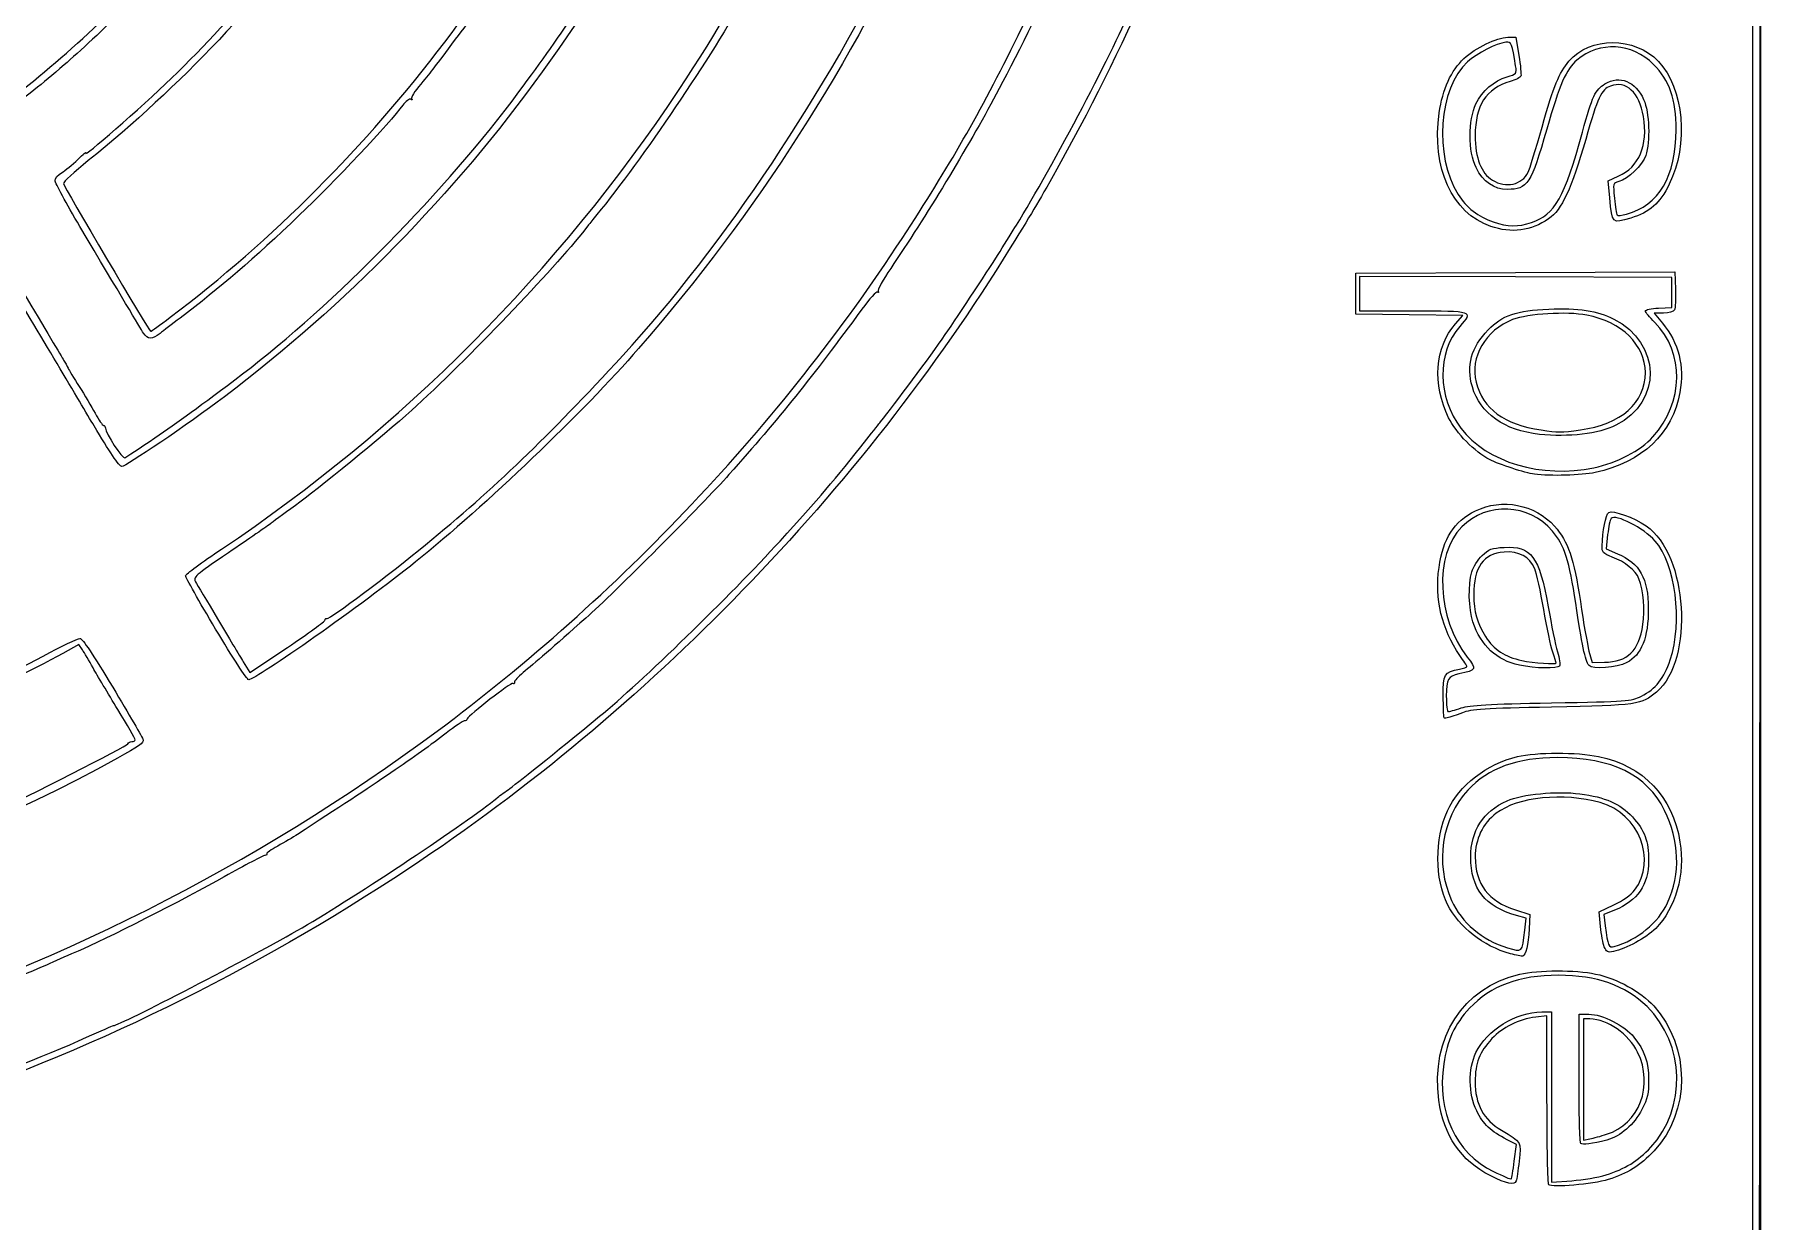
# Model space of a CAD drawing. Extents: x 30.9 to 96.9, y 156.2 to 225.1.
# Drawn here: x 73.98 to 96.86, y 164.78 to 180.49 of the extents above; entities that cross this region are included whole.
import ezdxf

# ---------------------------------------------------------------- set-up
doc = ezdxf.new("R2010")
doc.units = 0
doc.layers.add('Layer_1', color=7, linetype='CONTINUOUS')

msp = doc.modelspace()

# ---------------------------------------------------------------- linework, layer by layer
at = {"layer": 'Layer_1', "color": 3}
for p, q in [((96.819675, 223.645754), (96.819675, 157.5895)), ((96.72162, 173.6385), (96.72162, 187.77908)), ((93.47779, 180.45109), (93.58554, 180.45409)), ((93.58554, 180.45409), (93.62364, 180.21146)), ((94.80575, 178.55258), (94.93936, 178.61178)), ((94.82615, 178.32719), (94.80575, 178.55258)), ((93.25083, 177.94707), (93.25085, 177.94676)), ((93.79283, 177.99945), (93.79246, 177.99996)), ((93.57692, 177.33796), (95.68704, 177.34596)), ((95.68704, 177.34596), (95.69704, 177.11585)), ((91.46678, 177.32996), (93.57692, 177.33796)), ((91.46678, 177.05701), (91.46678, 177.32996)), ((93.57937, 177.27748), (91.51227, 177.28548)), ((91.51227, 177.28548), (91.51227, 177.0578)), ((95.64646, 177.26948), (93.57937, 177.27748)), ((95.64646, 177.07234), (95.64646, 177.26948)), ((91.46678, 176.78405), (91.46678, 177.05701)), ((91.51227, 177.0578), (91.51227, 176.83013)), ((95.64646, 176.87521), (95.64646, 177.07234)), ((75.77235, 176.74443), (75.77235, 176.74443)), ((92.17361, 176.77605), (91.46678, 176.78405)), ((91.51227, 176.83013), (92.22402, 176.83013)), ((92.88041, 176.76805), (92.17361, 176.77605)), ((92.78391, 176.658), (92.88041, 176.76805)), ((95.53696, 176.79969), (95.41529, 176.79969)), ((95.41529, 176.79969), (95.52274, 176.66837)), ((95.47231, 176.86621), (95.64646, 176.87521)), ((75.419, 176.53469), (75.41849, 176.53439)), ((74.7642, 175.30735), (74.76421, 175.30735)), ((75.56889, 175.14777), (75.56832, 175.14778)), ((93.89658, 175.19446), (93.89663, 175.19446)), ((94.44034, 175.25384), (94.44034, 175.25406)), ((93.82927, 174.66751), (93.82922, 174.66737)), ((94.61676, 174.75277), (94.61669, 174.75247)), ((94.79871, 173.86745), (94.77781, 173.67992)), ((94.77781, 173.67992), (94.92842, 173.61502)), ((76.37366, 172.61692), (76.37339, 172.61693)), ((77.82266, 172.73775), (77.82251, 172.73768)), ((74.56192, 172.41334), (74.35224, 172.29555)), ((74.60972, 172.34254), (74.56192, 172.41334)), ((76.82769, 172.04109), (77.32517, 172.37521)), ((94.55171, 172.32626), (94.59161, 172.17462)), ((76.73959, 172.18374), (76.82769, 172.04109)), ((93.63194, 172.13989), (93.63197, 172.1399)), ((94.11698, 172.16925), (94.11694, 172.1692)), ((94.59161, 172.17462), (94.75598, 172.17762)), ((92.6302, 171.45076), (92.63007, 171.45078)), ((92.86, 171.57237), (92.86004, 171.5724)), ((93.57896, 168.89882), (93.76849, 168.83782)), ((94.68482, 168.87482), (94.88111, 168.96682)), ((94.8893, 168.89553), (94.74815, 168.83843)), ((93.72017, 168.79148), (93.59314, 168.82568)), ((93.70167, 168.63302), (93.72017, 168.79148)), ((93.76849, 168.83782), (93.75849, 168.6505)), ((94.70452, 168.68195), (94.68482, 168.87482)), ((94.74815, 168.83843), (94.76735, 168.68679)), ((93.70162, 168.63296), (93.70167, 168.63302)), ((93.51076, 168.31983), (93.5112, 168.31981)), ((93.92563, 167.5496), (94.05603, 167.5496)), ((94.05603, 167.5496), (94.05603, 166.42291)), ((94.41985, 166.67506), (94.41985, 167.5192)), ((94.41985, 167.5192), (94.5513, 167.5192)), ((93.99582, 167.49732), (93.84627, 167.47962)), ((93.99582, 166.39117), (93.99582, 167.49732)), ((94.56369, 167.45624), (94.48039, 167.45824)), ((94.48039, 167.45824), (94.48039, 166.65396)), ((94.48039, 166.65396), (94.48039, 165.84968)), ((94.05603, 166.42291), (94.05603, 165.29621)), ((94.78423, 165.92968), (94.78423, 165.9299)), ((93.59152, 165.79464), (93.46803, 165.85764)), ((93.56332, 165.5727), (93.59152, 165.79464)), ((94.44206, 165.80862), (94.44205, 165.80866)), ((94.48039, 165.84968), (94.56369, 165.86818)), ((94.01861, 165.26103), (94.01852, 165.26121)), ((94.05603, 165.29621), (94.32374, 165.31521)), ((94.77696, 165.39211), (94.77732, 165.39203))]:
    msp.add_line(p, q, dxfattribs=at)
for points in [[(90.88961, 189.59849), (90.55623, 185.86959), (89.38416, 182.06776), (87.56103, 178.8016)], [(86.99769, 180.47377), (88.38297, 183.25625), (89.2261, 186.12664), (89.57103, 189.23456)], [(96.8605, 187.79425), (96.8199, 187.74035), (96.8144, 186.15876), (96.8115, 173.6006)], [(76.18209, 186.11052), (74.98615, 183.62207), (73.15861, 181.63562), (70.77214, 180.23019)], [(83.46552, 185.34023), (82.15167, 181.49958), (79.72398, 178.14163), (76.48988, 175.69162)], [(75.77235, 176.74443), (78.49586, 178.80065), (80.67837, 181.68139), (81.94924, 184.89742)], [(82.50931, 179.75984), (83.5126, 181.26927), (84.35409, 182.96373), (84.94774, 184.66997)], [(75.78826, 179.90842), (76.68727, 180.78039), (77.43743, 181.68016), (78.11451, 182.69863)], [(77.87336, 182.18304), (77.03852, 180.9979), (75.89037, 179.78513), (74.68779, 178.81818)], [(85.76332, 182.24369), (84.81224, 180.11832), (83.54052, 178.13484), (81.97149, 176.32967)], [(80.38812, 179.72645), (80.99435, 180.54721), (81.38063, 181.13433), (81.79485, 181.86459)], [(81.76195, 176.23706), (83.0936, 177.68615), (84.48662, 179.77028), (85.40168, 181.68259)], [(83.41035, 181.04579), (82.93946, 180.1955), (82.01745, 178.83211), (81.42089, 178.10394)], [(87.39145, 181.05833), (87.39145, 181.03603), (86.90983, 180.08004), (86.70492, 179.6956)], [(72.89245, 179.07814), (73.61276, 179.54976), (74.45641, 180.24894), (75.17293, 180.96814)], [(75.16016, 180.82205), (74.91733, 180.58213), (74.56192, 180.25083), (74.37035, 180.08584)], [(86.97192, 177.96255), (87.44118, 178.71853), (88.32452, 180.39696), (88.49887, 180.86394)], [(79.78808, 180.73487), (79.75398, 180.69737), (79.6449, 180.55745), (79.54569, 180.42401)], [(79.54569, 180.42401), (79.26978, 180.05288), (79.24189, 180.01674), (79.08837, 179.83153)], [(85.45911, 177.78561), (86.09565, 178.76055), (86.47284, 179.41956), (86.99769, 180.47377)], [(92.89669, 180.16861), (93.05544, 180.31514), (93.32643, 180.44687), (93.47779, 180.45109)], [(93.44978, 180.38498), (93.32654, 180.37068), (93.07118, 180.23901), (92.94436, 180.12427)], [(93.58083, 180.07313), (93.53753, 180.3665), (93.52603, 180.3938), (93.44978, 180.38498)], [(94.28602, 180.13307), (94.56246, 180.46205), (95.1587, 180.46139), (95.47065, 180.13207)], [(95.40712, 180.09023), (95.11796, 180.378), (94.69346, 180.40213), (94.39178, 180.14793)], [(92.94436, 180.12427), (92.56182, 179.7782), (92.49767, 178.87866), (92.81931, 178.3713)], [(92.56946, 179.45018), (92.61346, 179.76274), (92.72709, 180.01206), (92.89669, 180.16861)], [(93.62364, 180.21146), (93.64464, 180.07802), (93.65654, 179.95437), (93.65024, 179.93667)], [(93.93103, 179.26251), (94.09055, 179.82316), (94.15179, 179.97333), (94.28602, 180.13307)], [(94.39178, 180.14793), (94.24929, 180.02787), (94.16255, 179.82939), (93.99181, 179.23271)], [(95.47065, 180.13207), (95.80893, 179.7746), (95.87407, 179.0345), (95.61392, 178.50422)], [(74.37035, 180.08584), (74.0502, 179.8101), (73.91943, 179.70578), (73.46993, 179.36763)], [(74.65564, 178.91977), (74.60414, 178.83637), (75.39174, 179.52383), (75.78826, 179.90842)], [(93.50677, 179.86547), (93.1917, 179.77217), (93.0444, 179.54403), (93.04536, 179.1506)], [(93.05462, 179.56903), (93.13742, 179.74044), (93.29328, 179.87546), (93.46774, 179.92704)], [(93.46774, 179.92704), (93.59328, 179.96414), (93.59633, 179.96814), (93.58083, 180.07313)], [(93.65024, 179.93667), (93.64424, 179.91897), (93.57934, 179.88697), (93.50677, 179.86547)], [(94.76202, 179.83358), (94.95718, 179.95273), (95.16779, 179.86788), (95.27528, 179.62682)], [(95.27303, 179.4016), (95.22043, 179.7196), (95.04239, 179.88371), (94.83552, 179.80495)], [(95.70537, 179.22575), (95.70573, 179.62805), (95.61917, 179.87918), (95.40712, 180.09023)], [(76.45225, 173.67595), (78.83722, 175.26943), (80.90529, 177.34665), (82.50931, 179.75984)], [(76.72965, 175.99461), (77.91546, 176.89183), (79.45236, 178.45955), (80.38812, 179.72645)], [(78.95603, 179.62979), (78.93783, 179.64019), (78.89083, 179.60479), (78.85153, 179.55129)], [(79.08837, 179.83153), (79.00977, 179.73663), (78.95521, 179.64811), (78.96723, 179.63479)], [(78.96723, 179.63479), (78.97923, 179.62149), (78.97423, 179.61909), (78.95603, 179.62979)], [(86.70492, 179.6956), (86.33698, 179.00537), (85.76363, 178.05937), (85.30884, 177.39216)], [(94.46517, 179.19545), (94.59824, 179.67932), (94.63349, 179.7551), (94.76202, 179.83358)], [(94.83552, 179.80495), (94.7126, 179.75815), (94.66886, 179.66382), (94.50821, 179.09907)], [(78.85153, 179.55129), (78.68323, 179.32194), (77.93356, 178.52491), (77.48057, 178.09372)], [(93.25085, 177.94676), (92.73917, 178.12387), (92.46713, 178.72413), (92.56946, 179.45018)], [(93.05762, 178.72537), (92.95309, 178.93644), (92.95145, 179.35621), (93.05462, 179.56903)], [(95.27528, 179.62682), (95.35028, 179.45856), (95.36488, 179.06726), (95.30288, 178.88659)], [(93.99181, 179.23271), (93.7849, 178.50971), (93.73757, 178.43721), (93.47233, 178.43721)], [(93.74738, 178.66549), (93.76458, 178.69929), (93.84718, 178.96794), (93.93103, 179.26251)], [(93.79246, 177.99996), (94.1033, 178.10603), (94.22509, 178.32245), (94.46517, 179.19545)], [(94.93936, 178.61178), (95.21505, 178.7339), (95.3361, 179.02042), (95.27303, 179.4016)], [(95.0486, 178.10876), (95.47577, 178.22359), (95.70467, 178.6129), (95.70537, 179.22575)], [(93.04536, 179.1506), (93.04607, 178.85132), (93.12346, 178.65164), (93.27441, 178.55948)], [(94.50821, 179.09907), (94.32246, 178.44613), (94.1927, 178.16855), (94.01649, 178.04714)], [(74.33463, 178.65727), (74.38193, 178.68527), (74.47935, 178.76518), (74.55106, 178.83487)], [(74.68779, 178.81818), (74.50456, 178.67085), (74.35624, 178.5335), (74.35819, 178.51296)], [(74.55106, 178.83487), (74.62276, 178.90457), (74.66984, 178.94277), (74.65564, 178.91977)], [(87.56103, 178.8016), (87.25257, 178.24899), (87.22999, 178.21059), (86.89242, 177.66429)], [(93.47233, 178.43721), (93.29194, 178.43721), (93.15227, 178.53421), (93.05762, 178.72537)], [(95.30288, 178.88659), (95.25898, 178.7587), (95.06509, 178.56964), (94.94756, 178.5401)], [(74.24863, 178.55269), (74.24863, 178.58219), (74.28733, 178.62929), (74.33463, 178.65727)], [(74.57738, 177.94508), (74.39657, 178.24973), (74.24863, 178.52316), (74.24863, 178.55269)], [(74.35819, 178.51296), (74.36219, 178.47626), (75.49665, 176.55724), (75.5149, 176.55717)], [(93.27441, 178.55948), (93.45418, 178.44973), (93.6612, 178.49618), (93.74738, 178.66549)], [(94.94756, 178.5401), (94.86886, 178.5203), (94.86826, 178.518), (94.88936, 178.31945)], [(95.61392, 178.50422), (95.49051, 178.25266), (95.35249, 178.13146), (95.10595, 178.05815)], [(92.81931, 178.3713), (92.92975, 178.1971), (93.08461, 178.07556), (93.28419, 178.00645)], [(95.10595, 178.05815), (94.85284, 177.98285), (94.85773, 177.97815), (94.82615, 178.32719)], [(94.88936, 178.31945), (94.90106, 178.20909), (94.91616, 178.10969), (94.92296, 178.09856)], [(77.48057, 178.09372), (76.87401, 177.51635), (76.4323, 177.1354), (75.90445, 176.7344)], [(81.42089, 178.10394), (81.37309, 178.04554), (81.32349, 177.98415), (81.31067, 177.96746)], [(94.01649, 178.04714), (93.78292, 177.88622), (93.52427, 177.85242), (93.25083, 177.94707)], [(94.92296, 178.09856), (94.92996, 178.08746), (94.98626, 178.09156), (95.0486, 178.10876)], [(75.41849, 176.53439), (75.37289, 176.60669), (75.11593, 177.03768), (74.57738, 177.94508)], [(81.31067, 177.96746), (80.91645, 177.45325), (79.81416, 176.29361), (79.03421, 175.57259)], [(86.75721, 177.61565), (86.83211, 177.73696), (86.92879, 177.89307), (86.97192, 177.96255)], [(93.28419, 178.00645), (93.47455, 177.94055), (93.61353, 177.93875), (93.79283, 177.99945)], [(86.89242, 177.66429), (84.89727, 174.43544), (82.09331, 171.54194), (78.92798, 169.44553)], [(79.30658, 171.26679), (81.7005, 173.04566), (83.85435, 175.32773), (85.45911, 177.78561)], [(86.03032, 176.51423), (86.20687, 176.77014), (86.64455, 177.43334), (86.75721, 177.61565)], [(74.76421, 175.30735), (74.58969, 175.60273), (74.04111, 176.52435), (73.54516, 177.35537)], [(85.30884, 177.39216), (85.20708, 177.24287), (85.13194, 177.1064), (85.14187, 177.08888)], [(73.8275, 177.07309), (74.1011, 176.61456), (74.34146, 176.21195), (74.36162, 176.1784)], [(85.13587, 177.07888), (85.12237, 177.09108), (85.02903, 176.98878), (84.92842, 176.85142)], [(85.14187, 177.08888), (85.15187, 177.07138), (85.14887, 177.06698), (85.13587, 177.07888)], [(95.69704, 177.11585), (95.70204, 176.98929), (95.69604, 176.86637), (95.68284, 176.84269)], [(75.5149, 176.55717), (75.5199, 176.55715), (75.63591, 176.64137), (75.77235, 176.74443)], [(75.90445, 176.7344), (75.80194, 176.6565), (75.68183, 176.5644), (75.63756, 176.52969)], [(84.92842, 176.85142), (84.26608, 175.94731), (83.83793, 175.41465), (83.16859, 174.662)], [(92.22402, 176.83013), (93.02328, 176.83013), (93.02215, 176.83049), (92.84053, 176.62337)], [(93.54025, 176.71287), (93.18535, 176.57628), (92.97174, 176.21143), (93.05669, 175.88694)], [(93.21822, 176.57991), (93.39809, 176.76663), (93.59839, 176.83496), (94.01907, 176.85311)], [(94.52384, 176.77247), (94.25621, 176.82247), (93.74456, 176.79147), (93.54025, 176.71287)], [(94.01907, 176.85311), (94.4072, 176.86981), (94.66348, 176.83061), (94.87879, 176.72131)], [(95.29814, 176.01364), (95.29814, 176.37597), (94.98072, 176.68706), (94.52384, 176.77247)], [(94.87879, 176.72131), (95.5075, 176.40228), (95.52361, 175.62573), (94.90789, 175.31608)], [(95.29816, 176.82831), (95.29816, 176.84411), (95.37646, 176.86121), (95.47231, 176.86621)], [(95.42191, 176.67558), (95.35391, 176.74378), (95.29816, 176.81246), (95.29816, 176.82831)], [(95.39801, 175.16133), (95.8082, 175.61818), (95.8186, 176.27833), (95.42191, 176.67558)], [(95.52274, 176.66837), (95.74092, 176.40176), (95.81571, 176.10409), (95.75388, 175.74852)], [(95.68284, 176.84269), (95.66824, 176.81669), (95.61054, 176.79969), (95.53696, 176.79969)], [(75.63756, 176.52969), (75.53389, 176.44839), (75.47256, 176.44989), (75.419, 176.53469)], [(85.17461, 175.35935), (85.364, 175.59481), (85.82863, 176.22188), (86.03032, 176.51423)], [(92.69371, 175.41446), (92.4757, 175.8579), (92.51119, 176.3469), (92.78391, 176.658)], [(92.84053, 176.62337), (92.53669, 176.27684), (92.54362, 175.68566), (92.85643, 175.27507)], [(93.00788, 175.8217), (92.92518, 176.10655), (92.99108, 176.34413), (93.21822, 176.57991)], [(81.97149, 176.32967), (81.24546, 175.49437), (79.94218, 174.24748), (79.01912, 173.50504)], [(79.1512, 173.73193), (80.07135, 174.48692), (80.76737, 175.15476), (81.76195, 176.23706)], [(74.36162, 176.1784), (74.38182, 176.1449), (74.40812, 176.0969), (74.42022, 176.07193)], [(74.42022, 176.07193), (74.43232, 176.04693), (74.49842, 175.93772), (74.5673, 175.8293)], [(75.56832, 175.14778), (75.87471, 175.35558), (76.16051, 175.56399), (76.72965, 175.99461)], [(94.44034, 175.25406), (94.97366, 175.32516), (95.29814, 175.61253), (95.29814, 176.01364)], [(74.5673, 175.8293), (74.6361, 175.72088), (74.73112, 175.56051), (74.77846, 175.47294)], [(93.89663, 175.19446), (93.4339, 175.24406), (93.10902, 175.47331), (93.00788, 175.8217)], [(93.05669, 175.88694), (93.15079, 175.52756), (93.42287, 175.32772), (93.92008, 175.25284)], [(95.75388, 175.74852), (95.65968, 175.20655), (95.2517, 174.82079), (94.6342, 174.68971)], [(76.48988, 175.69162), (76.00334, 175.32305), (75.18477, 174.76761), (75.13019, 174.76902)], [(79.03421, 175.57259), (78.72184, 175.2838), (77.83845, 174.55512), (77.4887, 174.29774)], [(75.13019, 174.76902), (75.09979, 174.76973), (74.9621, 174.9724), (74.7642, 175.30735)], [(74.77846, 175.47294), (74.82576, 175.38534), (74.87596, 175.31372), (74.89002, 175.31372)], [(74.89002, 175.31372), (74.90402, 175.31372), (74.91552, 175.29762), (74.91552, 175.27782)], [(84.99209, 175.12909), (85.07899, 175.23905), (85.16119, 175.34267), (85.17461, 175.35935)], [(93.23505, 174.86125), (93.04256, 174.95795), (92.79251, 175.21349), (92.69371, 175.41446)], [(94.90789, 175.31608), (94.6814, 175.20216), (94.27782, 175.15363), (93.89658, 175.19446)], [(74.91552, 175.27782), (74.91552, 175.21222), (75.14186, 174.86404), (75.1728, 174.88205)], [(75.1728, 174.88205), (75.1895, 174.89205), (75.36779, 175.01137), (75.56889, 175.14777)], [(83.84467, 173.78227), (84.35981, 174.34805), (84.56304, 174.58659), (84.99209, 175.12909)], [(92.85643, 175.27507), (93.20001, 174.82399), (93.92804, 174.60797), (94.61676, 174.75277)], [(93.92008, 175.25284), (94.14264, 175.21934), (94.18052, 175.21944), (94.44034, 175.25384)], [(94.61669, 174.75247), (94.92305, 174.81687), (95.23557, 174.98042), (95.39801, 175.16133)], [(93.82922, 174.66737), (93.70643, 174.68367), (93.36985, 174.79352), (93.23505, 174.86125)], [(83.16859, 174.662), (82.82091, 174.27106), (81.64732, 173.09469), (81.27392, 172.76284)], [(94.6342, 174.68971), (94.44948, 174.65051), (94.04187, 174.63931), (93.82927, 174.66751)], [(77.4887, 174.29774), (77.33003, 174.18098), (77.1597, 174.0553), (77.11016, 174.01846)], [(92.56663, 173.43051), (92.62193, 173.82211), (92.76264, 174.04079), (93.04982, 174.18148)], [(94.0679, 173.9145), (93.75623, 174.2791), (93.20223, 174.30457), (92.86779, 173.9697)], [(93.04982, 174.18148), (93.40069, 174.35338), (93.83743, 174.26878), (94.0953, 173.97886)], [(94.72511, 173.71786), (94.72911, 173.91061), (94.77451, 174.13679), (94.81291, 174.1606)], [(94.81291, 174.1606), (94.86751, 174.1944), (95.1466, 174.094), (95.30893, 173.98221)], [(95.42871, 173.78278), (95.27487, 173.95508), (94.90397, 174.14466), (94.84451, 174.08139)], [(77.11016, 174.01846), (77.06066, 173.98166), (76.80615, 173.80607), (76.54464, 173.62836)], [(92.86779, 173.9697), (92.50124, 173.60265), (92.53645, 172.75889), (92.93969, 172.24606)], [(94.37543, 172.9592), (94.29343, 173.51606), (94.22392, 173.73196), (94.0679, 173.9145)], [(94.0953, 173.97886), (94.27813, 173.77332), (94.35131, 173.55983), (94.43709, 172.98158)], [(94.84451, 174.08139), (94.83081, 174.06689), (94.81031, 173.97059), (94.79871, 173.86745)], [(95.30893, 173.98221), (95.8602, 173.6024), (95.94649, 172.21314), (95.44548, 171.78371)], [(77.84861, 172.75848), (77.88241, 172.74848), (78.67085, 173.33782), (79.1512, 173.73193)], [(81.45627, 171.46216), (82.00117, 171.90797), (83.1863, 173.05921), (83.84467, 173.78227)], [(93.13704, 173.58921), (93.22614, 173.67571), (93.26285, 173.68953), (93.42808, 173.69883)], [(93.42808, 173.69883), (93.78997, 173.71923), (93.891, 173.58305), (94.01072, 172.91363)], [(94.86038, 173.57083), (94.73692, 173.61803), (94.72313, 173.63303), (94.72511, 173.71786)], [(95.62782, 172.20796), (95.79373, 172.714), (95.69652, 173.48287), (95.42871, 173.78278)], [(75.97531, 173.32207), (75.97559, 173.34157), (76.19011, 173.50081), (76.45225, 173.67595)], [(76.54464, 173.62836), (76.09212, 173.32084), (76.07107, 173.3021), (76.10876, 173.24041)], [(79.01912, 173.50504), (78.32645, 172.94791), (76.9081, 171.94723), (76.8111, 171.94723)], [(93.00053, 173.37482), (93.01953, 173.43832), (93.08093, 173.53478), (93.13704, 173.58921)], [(93.42728, 173.63708), (93.15409, 173.61688), (93.027, 173.43656), (93.027, 173.06928)], [(93.83285, 173.41414), (93.76615, 173.57401), (93.62481, 173.6517), (93.42728, 173.63708)], [(95.21259, 173.28425), (95.17219, 173.3895), (95.02813, 173.50668), (94.86038, 173.57083)], [(94.92842, 173.61502), (95.22441, 173.48752), (95.33505, 173.29045), (95.33699, 172.88733)], [(96.66862, 159.39237), (96.71882, 159.4924), (96.72152, 160.23658), (96.72162, 173.6385)], [(96.8115, 173.6006), (96.8085, 162.53004), (96.8002, 159.44535), (96.7711, 159.36488)], [(76.37339, 172.61693), (76.15427, 172.98527), (75.97514, 173.30257), (75.97531, 173.32207)], [(76.10876, 173.24041), (76.13056, 173.20481), (76.26154, 172.98452), (76.39989, 172.75099)], [(92.84295, 172.26868), (92.60069, 172.62127), (92.50762, 173.01262), (92.56663, 173.43051)], [(93.01523, 172.714), (92.95813, 172.88258), (92.95083, 173.20864), (93.00053, 173.37482)], [(93.95265, 172.87648), (93.91175, 173.11239), (93.85785, 173.35434), (93.83285, 173.41414)], [(95.26589, 172.67675), (95.29739, 172.87415), (95.27589, 173.11959), (95.21259, 173.28425)], [(93.027, 173.06928), (93.027, 172.8513), (93.0719, 172.69266), (93.18342, 172.51665)], [(94.07204, 172.31326), (94.04734, 172.38716), (93.99364, 172.64057), (93.95265, 172.87648)], [(94.01072, 172.91363), (94.05352, 172.67398), (94.10912, 172.40578), (94.1342, 172.31764)], [(94.55217, 172.13293), (94.50267, 172.19593), (94.45497, 172.41895), (94.37543, 172.9592)], [(94.43709, 172.98158), (94.47819, 172.70456), (94.52969, 172.40966), (94.55171, 172.32626)], [(95.33699, 172.88733), (95.33899, 172.5085), (95.24489, 172.27248), (95.05263, 172.17293)], [(76.8111, 171.94723), (76.7896, 171.94723), (76.59277, 172.24859), (76.37366, 172.61692)], [(76.39989, 172.75099), (76.53824, 172.51746), (76.6911, 172.2622), (76.73959, 172.18374)], [(77.32517, 172.37521), (77.59879, 172.55898), (77.82266, 172.72212), (77.82266, 172.73775)], [(77.82251, 172.73768), (77.82251, 172.75328), (77.83421, 172.76268), (77.84861, 172.75848)], [(81.27392, 172.76284), (80.84577, 172.38234), (80.58514, 172.15553), (80.44509, 172.04158)], [(93.63197, 172.1399), (93.32294, 172.2066), (93.12468, 172.39113), (93.01523, 172.714)], [(94.75598, 172.17762), (95.06451, 172.18362), (95.20987, 172.32562), (95.26589, 172.67675)], [(74.09212, 172.25965), (74.33086, 172.38817), (74.54893, 172.49314), (74.57671, 172.49293)], [(74.57671, 172.49293), (74.61011, 172.49265), (74.758, 172.273), (75.01238, 171.84597)], [(74.75226, 172.10195), (74.70016, 172.19535), (74.636, 172.3036), (74.60972, 172.34254)], [(93.18342, 172.51665), (93.29228, 172.34485), (93.43737, 172.24908), (93.6623, 172.20055)], [(94.11694, 172.1692), (94.11694, 172.1742), (94.09674, 172.2394), (94.07204, 172.31326)], [(94.1342, 172.31764), (94.1593, 172.22954), (94.1716, 172.1442), (94.1617, 172.12809)], [(67.50975, 170.00846), (69.76945, 170.39141), (72.10601, 171.19052), (74.09212, 172.25965)], [(74.35224, 172.29555), (73.99252, 172.09344), (73.04299, 171.63055), (72.5525, 171.41817)], [(75.07784, 171.55404), (74.95089, 171.76201), (74.80437, 172.00857), (74.75226, 172.10195)], [(92.62207, 171.73044), (92.61607, 172.01241), (92.63857, 172.04967), (92.83645, 172.08686)], [(92.93969, 172.24606), (93.06831, 172.08248), (93.06529, 172.07634), (92.8299, 172.02334)], [(92.83645, 172.08686), (92.89115, 172.09716), (92.93585, 172.11176), (92.93585, 172.11946)], [(92.93585, 172.11946), (92.93585, 172.12746), (92.89405, 172.19426), (92.84295, 172.26868)], [(94.1617, 172.12809), (94.1374, 172.08869), (93.83827, 172.09539), (93.63194, 172.13989)], [(93.6623, 172.20055), (93.81642, 172.16735), (94.11698, 172.14655), (94.11698, 172.16925)], [(95.05263, 172.17293), (94.92327, 172.10593), (94.59405, 172.07963), (94.55217, 172.13293)], [(95.24518, 171.73), (95.43271, 171.8225), (95.54912, 171.96788), (95.62782, 172.20796)], [(80.31131, 171.89683), (80.28531, 171.91293), (79.72229, 171.47838), (79.70411, 171.42827)], [(80.32821, 171.91043), (80.33321, 171.89433), (80.32521, 171.88823), (80.31131, 171.89683)], [(80.44509, 172.04158), (80.37629, 171.98558), (80.32362, 171.92653), (80.32821, 171.91043)], [(92.8299, 172.02334), (92.68215, 171.99004), (92.66315, 171.95674), (92.66315, 171.73113)], [(75.01238, 171.84597), (75.22421, 171.49036), (75.4057, 171.17809), (75.41569, 171.15204)], [(92.63007, 171.45078), (92.62907, 171.46518), (92.62507, 171.59108), (92.62207, 171.73044)], [(92.66315, 171.73113), (92.66315, 171.6164), (92.67335, 171.52269), (92.68585, 171.52287)], [(92.86004, 171.5724), (92.98223, 171.6121), (93.2132, 171.6252), (94.05637, 171.6403)], [(94.05637, 171.6403), (95.0716, 171.6585), (95.10536, 171.661), (95.24518, 171.73)], [(95.44548, 171.78371), (95.24782, 171.61428), (95.19403, 171.60655), (94.0565, 171.58396)], [(75.30867, 171.15219), (75.30867, 171.16519), (75.2048, 171.34608), (75.07784, 171.55404)], [(79.66411, 171.40047), (79.64761, 171.40047), (79.54102, 171.32877), (79.42721, 171.24125)], [(79.70411, 171.42827), (79.69811, 171.41297), (79.68051, 171.40047), (79.66411, 171.40047)], [(80.24548, 170.49083), (80.33908, 170.55633), (80.85023, 170.96633), (81.45627, 171.46216)], [(92.8753, 171.51056), (92.66923, 171.43086), (92.63326, 171.42216), (92.6302, 171.45076)], [(92.68585, 171.52287), (92.69835, 171.52315), (92.77665, 171.54537), (92.86, 171.57237)], [(94.0565, 171.58396), (93.1708, 171.56636), (92.99083, 171.55516), (92.8753, 171.51056)], [(71.32593, 167.24261), (74.13316, 168.08549), (76.90892, 169.48515), (79.30658, 171.26679)], [(79.42721, 171.24125), (79.01915, 170.92725), (78.53231, 170.59555), (77.45788, 169.8995)], [(73.47631, 170.2125), (73.81299, 170.36011), (75.20258, 171.06975), (75.21277, 171.09929)], [(75.41569, 171.15204), (75.42949, 171.11614), (75.34739, 171.05714), (75.07595, 170.90798)], [(75.21277, 171.09929), (75.21877, 171.11539), (75.24217, 171.12849), (75.26577, 171.12849)], [(75.26577, 171.12849), (75.28937, 171.12849), (75.30867, 171.13919), (75.30867, 171.15219)], [(93.60471, 170.92995), (93.85323, 170.98865), (94.40087, 170.98915), (94.67708, 170.93095)], [(75.07595, 170.90798), (72.24856, 169.35393), (69.03286, 168.39206), (65.72135, 168.10985)], [(92.67702, 170.20937), (92.83197, 170.54829), (93.20048, 170.83454), (93.60471, 170.92995)], [(94.13204, 170.91495), (93.60398, 170.91495), (93.21948, 170.77577), (92.94912, 170.48635)], [(95.55208, 170.21702), (95.31528, 170.691), (94.86002, 170.91476), (94.13204, 170.91495)], [(94.67708, 170.93095), (95.27388, 170.80525), (95.65747, 170.40259), (95.75607, 169.79834)], [(80.09404, 170.37907), (80.11904, 170.39977), (80.18714, 170.45007), (80.24548, 170.49083)], [(92.94912, 170.48635), (92.60125, 170.11394), (92.51143, 169.50929), (92.73223, 169.02634)], [(77.51963, 168.66415), (78.22752, 169.07548), (79.72215, 170.07112), (80.09404, 170.37907)], [(92.98607, 169.59964), (92.98678, 169.94844), (93.1517, 170.20371), (93.46668, 170.34323)], [(94.70151, 170.31941), (94.21103, 170.45671), (93.60711, 170.39521), (93.32418, 170.17908)], [(93.46668, 170.34323), (93.66667, 170.43183), (94.12416, 170.47599), (94.43088, 170.43633)], [(94.43088, 170.43633), (94.76658, 170.39293), (94.96029, 170.3076), (95.12617, 170.13002)], [(95.15462, 169.16098), (95.45622, 169.56008), (95.21542, 170.17555), (94.70151, 170.31941)], [(92.68102, 168.96962), (92.51016, 169.30726), (92.50852, 169.84041), (92.67702, 170.20937)], [(93.32418, 170.17908), (93.14393, 170.04142), (93.04527, 169.83663), (93.04579, 169.60124)], [(95.12617, 170.13002), (95.28801, 169.95677), (95.34215, 169.81047), (95.34038, 169.55115)], [(95.59208, 168.99525), (95.766, 169.37565), (95.75152, 169.81781), (95.55208, 170.21702)], [(77.45788, 169.8995), (77.39958, 169.8617), (77.28131, 169.79213), (77.19506, 169.74484)], [(95.75607, 169.79834), (95.82557, 169.3722), (95.69837, 168.91936), (95.43481, 168.6555)], [(77.02496, 169.62034), (77.00486, 169.61998), (76.76356, 169.4927), (76.4887, 169.33776)], [(77.04986, 169.64004), (77.05586, 169.62974), (77.04486, 169.62084), (77.02496, 169.62034)], [(77.19506, 169.74484), (77.10886, 169.69754), (77.04347, 169.65044), (77.04986, 169.64004)], [(93.59314, 168.82568), (93.17879, 168.93741), (92.9853, 169.18408), (92.98607, 169.59964)], [(93.04579, 169.60124), (93.04652, 169.23996), (93.21707, 169.01537), (93.57896, 168.89882)], [(78.92798, 169.44553), (74.77613, 166.69575), (70.16365, 165.16308), (65.28363, 164.91171)], [(76.4887, 169.33776), (75.97328, 169.04721), (74.8805, 168.49163), (74.55256, 168.35342)], [(95.34038, 169.55115), (95.33838, 169.22838), (95.19396, 169.01876), (94.8893, 168.89553)], [(94.88111, 168.96682), (94.99963, 169.02232), (95.10801, 169.09929), (95.15462, 169.16098)], [(93.5112, 168.31981), (93.14809, 168.42124), (92.8342, 168.66693), (92.68102, 168.96962)], [(92.73223, 169.02634), (92.86913, 168.7269), (93.1312, 168.50499), (93.47366, 168.3985)], [(94.88515, 168.41534), (95.19696, 168.50464), (95.47032, 168.72892), (95.59208, 168.99525)], [(75.02068, 167.36784), (75.09988, 167.36784), (76.86055, 168.28117), (77.51963, 168.66415)], [(93.75849, 168.6505), (93.74729, 168.43385), (93.71659, 168.29979), (93.67569, 168.28923)], [(94.75432, 168.40993), (94.73782, 168.45343), (94.71542, 168.57587), (94.70452, 168.68195)], [(94.76735, 168.68679), (94.80085, 168.42302), (94.81305, 168.3947), (94.88515, 168.41534)], [(95.43481, 168.6555), (95.30777, 168.52827), (95.04096, 168.38215), (94.87506, 168.34893)], [(93.47366, 168.3985), (93.67382, 168.3363), (93.66602, 168.3282), (93.70162, 168.63296)], [(74.55256, 168.35342), (74.4503, 168.31032), (74.28188, 168.23643), (74.17832, 168.18922)], [(93.67569, 168.28923), (93.65999, 168.28523), (93.58579, 168.29923), (93.51076, 168.31983)], [(94.87506, 168.34893), (94.79726, 168.33333), (94.78016, 168.34193), (94.75432, 168.40993)], [(74.17832, 168.18922), (74.07475, 168.14202), (73.84359, 168.04541), (73.66461, 167.97454)], [(92.56566, 166.38041), (92.45456, 167.21192), (92.87618, 167.86962), (93.63519, 168.04877)], [(94.14721, 168.03389), (93.6259, 168.03389), (93.25248, 167.89555), (92.97194, 167.59849)], [(93.63519, 168.04877), (93.88001, 168.10657), (94.37265, 168.10767), (94.63964, 168.05077)], [(95.32005, 167.61974), (95.03203, 167.90084), (94.65524, 168.03389), (94.14721, 168.03389)], [(94.63964, 168.05077), (94.92332, 167.99057), (95.23939, 167.81726), (95.40987, 167.62843)], [(92.97194, 167.59849), (92.7717, 167.38646), (92.67287, 167.17398), (92.62857, 166.86033)], [(93.0554, 167.0116), (93.19625, 167.30757), (93.58773, 167.5496), (93.92563, 167.5496)], [(94.5513, 167.5192), (94.72911, 167.5192), (95.02645, 167.36802), (95.14606, 167.21678)], [(95.36945, 165.75858), (95.84673, 166.26952), (95.82396, 167.12798), (95.32005, 167.61974)], [(95.40987, 167.62843), (95.89548, 167.09051), (95.89726, 166.22336), (95.41387, 165.71147)], [(74.66484, 167.21346), (74.85211, 167.29836), (75.01224, 167.36784), (75.02068, 167.36784)], [(93.84627, 167.47962), (93.62278, 167.45312), (93.40693, 167.34719), (93.26732, 167.19552)], [(95.19585, 167.01456), (95.07647, 167.25801), (94.8022, 167.44964), (94.56369, 167.45624)], [(72.46723, 166.36815), (73.23485, 166.62543), (74.1123, 166.96294), (74.66484, 167.21346)], [(93.26732, 167.19552), (93.09843, 167.01206), (93.04666, 166.87893), (93.0449, 166.62371)], [(95.14606, 167.21678), (95.28939, 167.03556), (95.33885, 166.89164), (95.34047, 166.65106)], [(92.62857, 166.86033), (92.53787, 166.21806), (92.78352, 165.68646), (93.2859, 165.43783)], [(93.0654, 166.24092), (92.95477, 166.46727), (92.95067, 166.79102), (93.0554, 167.0116)], [(94.78423, 165.9299), (95.21805, 166.06593), (95.4113, 166.57518), (95.19585, 167.01456)], [(93.0449, 166.62371), (93.0429, 166.33072), (93.15671, 166.12109), (93.3929, 165.98266)], [(94.44205, 165.80866), (94.42985, 165.82086), (94.41985, 166.21079), (94.41985, 166.67506)], [(95.34047, 166.65106), (95.34147, 166.46927), (95.32757, 166.40689), (95.25157, 166.25809)], [(93.24439, 165.38235), (92.85738, 165.57623), (92.62805, 165.91343), (92.56566, 166.38041)], [(94.01852, 165.26121), (94.00602, 165.27431), (93.99582, 165.78278), (93.99582, 166.39117)], [(93.46803, 165.85764), (93.25424, 165.96666), (93.15178, 166.0642), (93.0654, 166.24092)], [(95.25157, 166.25809), (95.15062, 166.06043), (94.96759, 165.90027), (94.78958, 165.85382)], [(93.3929, 165.98266), (93.66023, 165.82598), (93.65658, 165.83232), (93.6269, 165.57554)], [(94.56369, 165.86818), (94.60949, 165.87828), (94.70874, 165.90598), (94.78423, 165.92968)], [(94.78958, 165.85382), (94.59214, 165.80232), (94.46492, 165.78582), (94.44206, 165.80862)], [(94.77732, 165.39203), (95.02992, 165.47073), (95.19749, 165.57449), (95.36945, 165.75858)], [(95.41387, 165.71147), (95.22584, 165.5124), (95.06415, 165.41115), (94.80499, 165.33023)], [(93.52342, 165.33843), (93.52942, 165.34543), (93.54772, 165.45064), (93.56332, 165.5727)], [(93.6269, 165.57554), (93.6126, 165.45191), (93.5948, 165.3337), (93.5873, 165.31285)], [(93.5873, 165.31285), (93.5648, 165.25005), (93.47009, 165.26925), (93.24439, 165.38235)], [(93.2859, 165.43783), (93.41013, 165.37633), (93.51702, 165.3316), (93.52342, 165.33843)], [(94.80499, 165.33023), (94.60747, 165.26853), (94.05759, 165.22016), (94.01861, 165.26103)], [(94.32374, 165.31521), (94.47098, 165.32571), (94.67494, 165.36031), (94.77696, 165.39211)]]:
    msp.add_open_spline(points, degree=3, dxfattribs=at)

doc.saveas('drawing.dxf')
